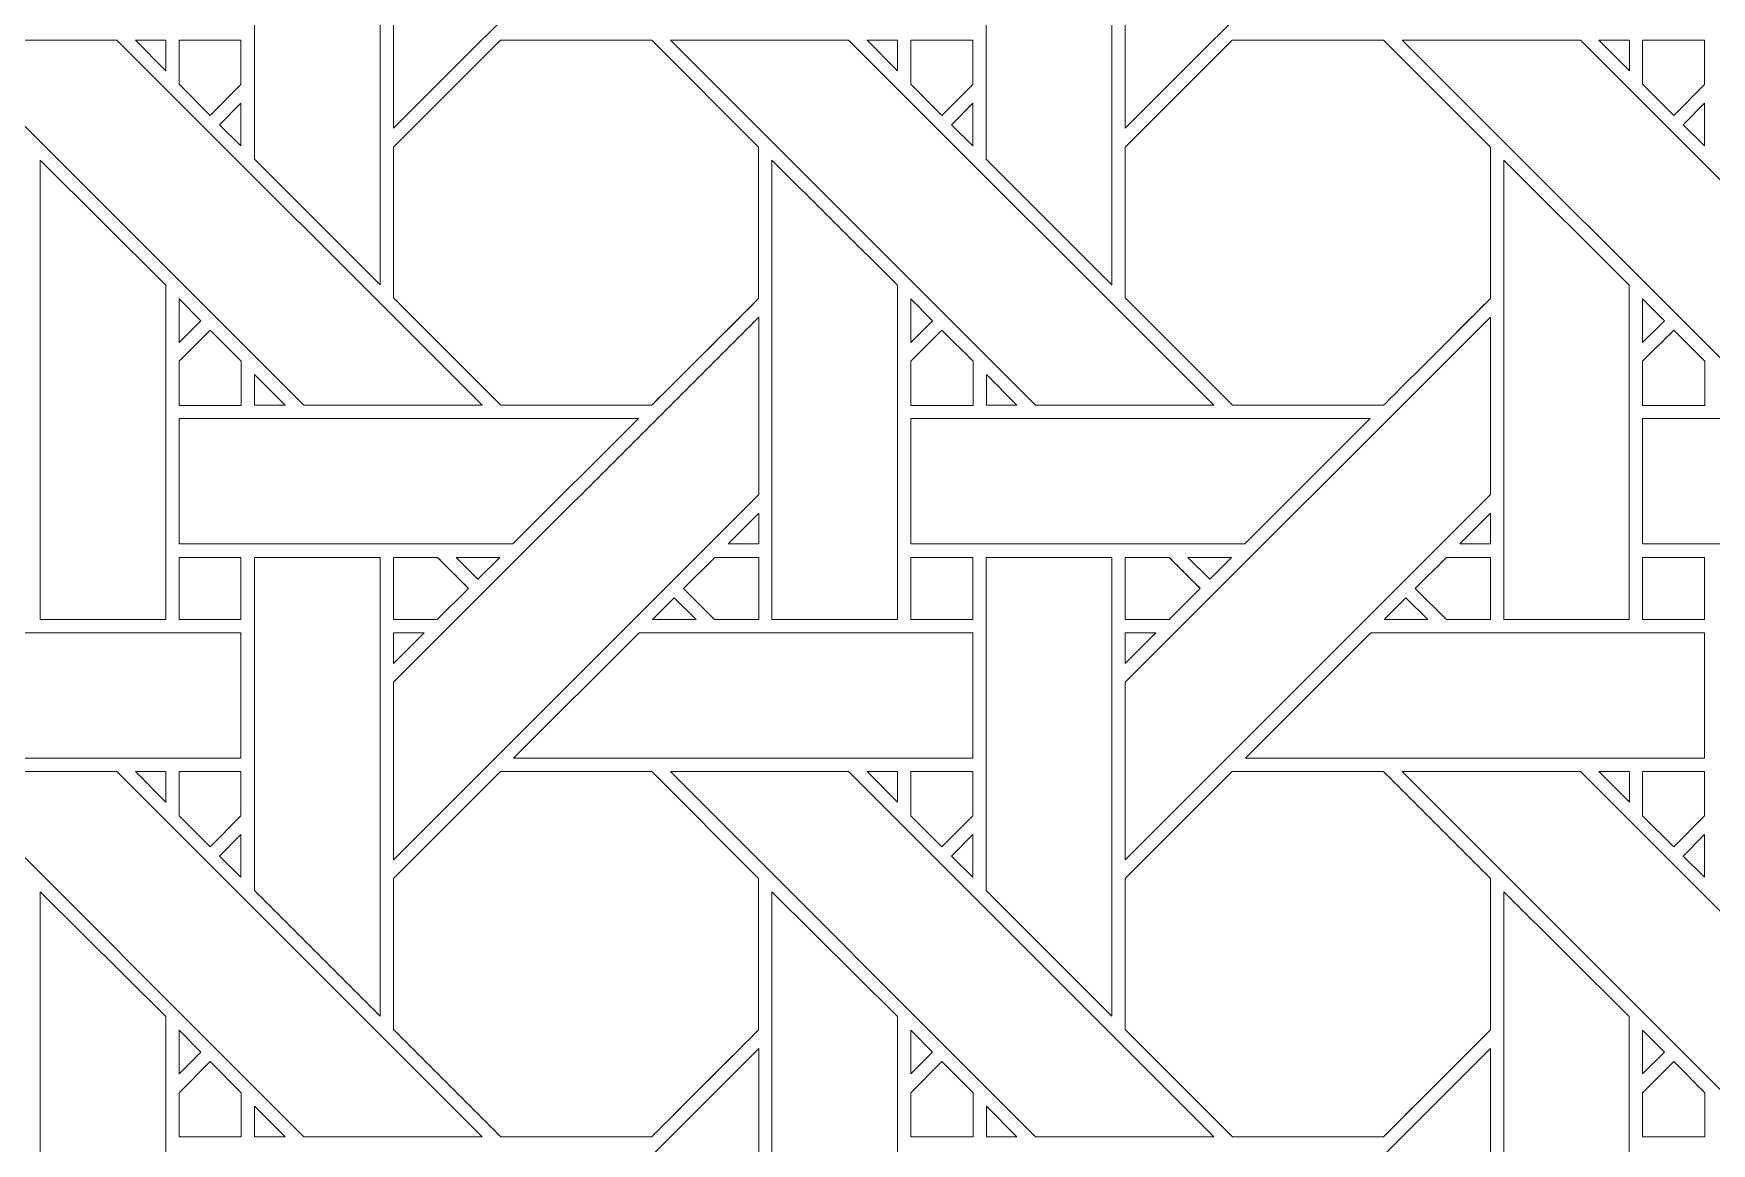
# Model space of a CAD drawing. Header units: inches. Extents: x 3.4 to 21.4, y 4.6 to 13.6.
# Drawn here: x 7.885 to 10.06, y 6.951 to 8.391 of the extents above; entities that cross this region are included whole.
import ezdxf

# ---------------------------------------------------------------- set-up
doc = ezdxf.new("R2010")
doc.units = ezdxf.units.IN
doc.header["$MEASUREMENT"] = 0
doc.layers.add('Design', color=7, linetype='Continuous', lineweight=0)

msp = doc.modelspace()

# ---------------------------------------------------------------- linework, layer by layer
at = {"layer": 'Design'}
for points, knots in [([(3.3829, 13.5948), (3.3829, 13.5948), (3.3829, 4.5948), (3.3829, 4.5948), (3.3829, 4.5948), (21.3829, 4.5948), (21.3829, 4.5948), (21.3829, 4.5948), (21.3829, 13.5948), (21.3829, 13.5948), (21.3829, 13.5948), (3.3829, 13.5948), (3.3829, 13.5948)], [0, 0, 0, 0, 1, 1, 1, 2, 2, 2, 3, 3, 3, 4, 4, 4, 4]), ([(3.8379, 13.1448), (3.8379, 13.1448), (3.8379, 5.0448), (3.8379, 5.0448), (3.8379, 5.0448), (20.9329, 5.0448), (20.9329, 5.0448), (20.9329, 5.0448), (20.9329, 13.1448), (20.9329, 13.1448), (20.9329, 13.1448), (3.8379, 13.1448), (3.8379, 13.1448)], [0, 0, 0, 0, 1, 1, 1, 2, 2, 2, 3, 3, 3, 4, 4, 4, 4]), ([(8.3511, 8.4981), (8.3511, 8.4981), (8.8248, 8.9717), (8.8248, 8.9717), (8.8248, 8.9717), (8.8248, 8.7417), (8.8248, 8.7417), (8.8248, 8.7417), (8.3511, 8.268), (8.3511, 8.268), (8.3511, 8.268), (8.3511, 8.4981), (8.3511, 8.4981)], [0, 0, 0, 0, 1, 1, 1, 2, 2, 2, 3, 3, 3, 4, 4, 4, 4]), ([(9.2999, 8.4981), (9.2999, 8.4981), (9.7735, 8.9717), (9.7735, 8.9717), (9.7735, 8.9717), (9.7735, 8.7417), (9.7735, 8.7417), (9.7735, 8.7417), (9.2999, 8.268), (9.2999, 8.268), (9.2999, 8.268), (9.2999, 8.4981), (9.2999, 8.4981)], [0, 0, 0, 0, 1, 1, 1, 2, 2, 2, 3, 3, 3, 4, 4, 4, 4]), ([(8.334, 8.6602), (8.334, 8.6602), (8.334, 8.0651), (8.334, 8.0651), (8.334, 8.0651), (8.1711, 8.228), (8.1711, 8.228), (8.1711, 8.228), (8.1711, 8.6602), (8.1711, 8.6602), (8.1711, 8.6602), (8.334, 8.6602), (8.334, 8.6602)], [0, 0, 0, 0, 1, 1, 1, 2, 2, 2, 3, 3, 3, 4, 4, 4, 4]), ([(9.2827, 8.6602), (9.2827, 8.6602), (9.2827, 8.0651), (9.2827, 8.0651), (9.2827, 8.0651), (9.1198, 8.228), (9.1198, 8.228), (9.1198, 8.228), (9.1198, 8.6602), (9.1198, 8.6602), (9.1198, 8.6602), (9.2827, 8.6602), (9.2827, 8.6602)], [0, 0, 0, 0, 1, 1, 1, 2, 2, 2, 3, 3, 3, 4, 4, 4, 4]), ([(7.7616, 8.3824), (7.7616, 8.3824), (7.9925, 8.3824), (7.9925, 8.3824), (7.9925, 8.3824), (8.4661, 7.9087), (8.4661, 7.9087), (8.4661, 7.9087), (8.2351, 7.9087), (8.2351, 7.9087), (8.2351, 7.9087), (7.7616, 8.3824), (7.7616, 8.3824)], [0, 0, 0, 0, 1, 1, 1, 2, 2, 2, 3, 3, 3, 4, 4, 4, 4]), ([(8.0561, 8.3824), (8.0561, 8.3824), (8.0561, 8.3425), (8.0561, 8.3425), (8.0561, 8.3425), (8.0166, 8.3824), (8.0166, 8.3824), (8.0166, 8.3824), (8.0561, 8.3824), (8.0561, 8.3824)], [0, 0, 0, 0, 1, 1, 1, 2, 2, 2, 3, 3, 3, 3]), ([(8.1535, 8.3824), (8.1535, 8.3824), (8.1535, 8.3248), (8.1535, 8.3248), (8.1535, 8.3248), (8.1135, 8.2848), (8.1135, 8.2848), (8.1135, 8.2848), (8.0732, 8.3252), (8.0732, 8.3252), (8.0732, 8.3252), (8.0732, 8.3824), (8.0732, 8.3824), (8.0732, 8.3824), (8.1535, 8.3824), (8.1535, 8.3824)], [0, 0, 0, 0, 1, 1, 1, 2, 2, 2, 3, 3, 3, 4, 4, 4, 5, 5, 5, 5]), ([(8.1135, 8.2848), (8.1135, 8.2848), (8.0732, 8.3252), (8.0732, 8.3252), (8.0732, 8.3252), (8.0732, 8.3824), (8.0732, 8.3824), (8.0732, 8.3824), (8.1535, 8.3824), (8.1535, 8.3824), (8.1535, 8.3824), (8.1535, 8.3248), (8.1535, 8.3248), (8.1535, 8.3248), (8.1135, 8.2848), (8.1135, 8.2848)], [0, 0, 0, 0, 1, 1, 1, 2, 2, 2, 3, 3, 3, 4, 4, 4, 5, 5, 5, 5]), ([(8.4898, 8.3823), (8.4898, 8.3823), (8.686, 8.3823), (8.686, 8.3823), (8.686, 8.3823), (8.8247, 8.2436), (8.8247, 8.2436), (8.8247, 8.2436), (8.8247, 8.0474), (8.8247, 8.0474), (8.8069, 8.0295), (8.695, 7.9177), (8.686, 7.9087), (8.686, 7.9087), (8.4903, 7.9087), (8.4903, 7.9087), (8.4903, 7.9087), (8.3511, 8.048), (8.3511, 8.048), (8.3511, 8.048), (8.3511, 8.2436), (8.3511, 8.2436), (8.3511, 8.2436), (8.4898, 8.3823), (8.4898, 8.3823)], [0, 0, 0, 0, 1, 1, 1, 2, 2, 2, 3, 3, 3, 4, 4, 4, 5, 5, 5, 6, 6, 6, 7, 7, 7, 8, 8, 8, 8]), ([(8.3511, 8.048), (8.3511, 8.048), (8.3511, 8.2436), (8.3511, 8.2436), (8.3511, 8.2436), (8.4898, 8.3823), (8.4898, 8.3823), (8.4898, 8.3823), (8.686, 8.3823), (8.686, 8.3823), (8.686, 8.3823), (8.8247, 8.2436), (8.8247, 8.2436), (8.8247, 8.2436), (8.8247, 8.0474), (8.8247, 8.0474), (8.8067, 8.0292), (8.6948, 7.9176), (8.686, 7.9087), (8.686, 7.9087), (8.4903, 7.9087), (8.4903, 7.9087), (8.4903, 7.9087), (8.3511, 8.048), (8.3511, 8.048)], [0, 0, 0, 0, 1, 1, 1, 2, 2, 2, 3, 3, 3, 4, 4, 4, 5, 5, 5, 6, 6, 6, 7, 7, 7, 8, 8, 8, 8]), ([(8.7103, 8.3824), (8.7103, 8.3824), (8.9412, 8.3824), (8.9412, 8.3824), (8.9412, 8.3824), (9.4149, 7.9087), (9.4149, 7.9087), (9.4149, 7.9087), (9.1838, 7.9087), (9.1838, 7.9087), (9.1838, 7.9087), (8.7103, 8.3824), (8.7103, 8.3824)], [0, 0, 0, 0, 1, 1, 1, 2, 2, 2, 3, 3, 3, 4, 4, 4, 4]), ([(9.0048, 8.3824), (9.0048, 8.3824), (9.0048, 8.3425), (9.0048, 8.3425), (9.0048, 8.3425), (8.9653, 8.3824), (8.9653, 8.3824), (8.9653, 8.3824), (9.0048, 8.3824), (9.0048, 8.3824)], [0, 0, 0, 0, 1, 1, 1, 2, 2, 2, 3, 3, 3, 3]), ([(9.1022, 8.3824), (9.1022, 8.3824), (9.1022, 8.3248), (9.1022, 8.3248), (9.1022, 8.3248), (9.0623, 8.2848), (9.0623, 8.2848), (9.0623, 8.2848), (9.0219, 8.3252), (9.0219, 8.3252), (9.0219, 8.3252), (9.0219, 8.3824), (9.0219, 8.3824), (9.0219, 8.3824), (9.1022, 8.3824), (9.1022, 8.3824)], [0, 0, 0, 0, 1, 1, 1, 2, 2, 2, 3, 3, 3, 4, 4, 4, 5, 5, 5, 5]), ([(9.0623, 8.2848), (9.0623, 8.2848), (9.0219, 8.3252), (9.0219, 8.3252), (9.0219, 8.3252), (9.0219, 8.3824), (9.0219, 8.3824), (9.0219, 8.3824), (9.1022, 8.3824), (9.1022, 8.3824), (9.1022, 8.3824), (9.1022, 8.3248), (9.1022, 8.3248), (9.1022, 8.3248), (9.0623, 8.2848), (9.0623, 8.2848)], [0, 0, 0, 0, 1, 1, 1, 2, 2, 2, 3, 3, 3, 4, 4, 4, 5, 5, 5, 5]), ([(9.4385, 8.3823), (9.4385, 8.3823), (9.6347, 8.3823), (9.6347, 8.3823), (9.6347, 8.3823), (9.7735, 8.2436), (9.7735, 8.2436), (9.7735, 8.2436), (9.7735, 8.0474), (9.7735, 8.0474), (9.7557, 8.0295), (9.6438, 7.9177), (9.6348, 7.9087), (9.6348, 7.9087), (9.4391, 7.9087), (9.4391, 7.9087), (9.4391, 7.9087), (9.2998, 8.048), (9.2998, 8.048), (9.2998, 8.048), (9.2998, 8.2436), (9.2998, 8.2436), (9.2998, 8.2436), (9.4385, 8.3823), (9.4385, 8.3823)], [0, 0, 0, 0, 1, 1, 1, 2, 2, 2, 3, 3, 3, 4, 4, 4, 5, 5, 5, 6, 6, 6, 7, 7, 7, 8, 8, 8, 8]), ([(9.2998, 8.048), (9.2998, 8.048), (9.2998, 8.2436), (9.2998, 8.2436), (9.2998, 8.2436), (9.4385, 8.3823), (9.4385, 8.3823), (9.4385, 8.3823), (9.6347, 8.3823), (9.6347, 8.3823), (9.6347, 8.3823), (9.7735, 8.2436), (9.7735, 8.2436), (9.7735, 8.2436), (9.7735, 8.0474), (9.7735, 8.0474), (9.7555, 8.0293), (9.6436, 7.9176), (9.6348, 7.9087), (9.6348, 7.9087), (9.4391, 7.9087), (9.4391, 7.9087), (9.4391, 7.9087), (9.2998, 8.048), (9.2998, 8.048)], [0, 0, 0, 0, 1, 1, 1, 2, 2, 2, 3, 3, 3, 4, 4, 4, 5, 5, 5, 6, 6, 6, 7, 7, 7, 8, 8, 8, 8]), ([(9.659, 8.3824), (9.659, 8.3824), (9.89, 8.3824), (9.89, 8.3824), (9.89, 8.3824), (10.3636, 7.9087), (10.3636, 7.9087), (10.3636, 7.9087), (10.1325, 7.9087), (10.1325, 7.9087), (10.1325, 7.9087), (9.659, 8.3824), (9.659, 8.3824)], [0, 0, 0, 0, 1, 1, 1, 2, 2, 2, 3, 3, 3, 4, 4, 4, 4]), ([(9.9535, 8.3824), (9.9535, 8.3824), (9.9535, 8.3425), (9.9535, 8.3425), (9.9535, 8.3425), (9.9141, 8.3824), (9.9141, 8.3824), (9.9141, 8.3824), (9.9535, 8.3824), (9.9535, 8.3824)], [0, 0, 0, 0, 1, 1, 1, 2, 2, 2, 3, 3, 3, 3]), ([(10.0509, 8.3824), (10.0509, 8.3824), (10.0509, 8.3248), (10.0509, 8.3248), (10.0509, 8.3248), (10.011, 8.2848), (10.011, 8.2848), (10.011, 8.2848), (9.9707, 8.3252), (9.9707, 8.3252), (9.9707, 8.3252), (9.9707, 8.3824), (9.9707, 8.3824), (9.9707, 8.3824), (10.0509, 8.3824), (10.0509, 8.3824)], [0, 0, 0, 0, 1, 1, 1, 2, 2, 2, 3, 3, 3, 4, 4, 4, 5, 5, 5, 5]), ([(10.011, 8.2848), (10.011, 8.2848), (9.9707, 8.3252), (9.9707, 8.3252), (9.9707, 8.3252), (9.9707, 8.3824), (9.9707, 8.3824), (9.9707, 8.3824), (10.0509, 8.3824), (10.0509, 8.3824), (10.0509, 8.3824), (10.0509, 8.3248), (10.0509, 8.3248), (10.0509, 8.3248), (10.011, 8.2848), (10.011, 8.2848)], [0, 0, 0, 0, 1, 1, 1, 2, 2, 2, 3, 3, 3, 4, 4, 4, 5, 5, 5, 5]), ([(8.1535, 8.3005), (8.1535, 8.3005), (8.1535, 8.2454), (8.1535, 8.2454), (8.1535, 8.2454), (8.1258, 8.2727), (8.1258, 8.2727), (8.1258, 8.2727), (8.1535, 8.3005), (8.1535, 8.3005)], [0, 0, 0, 0, 1, 1, 1, 2, 2, 2, 3, 3, 3, 3]), ([(9.1022, 8.3005), (9.1022, 8.3005), (9.1022, 8.2454), (9.1022, 8.2454), (9.1022, 8.2454), (9.0745, 8.2727), (9.0745, 8.2727), (9.0745, 8.2727), (9.1022, 8.3005), (9.1022, 8.3005)], [0, 0, 0, 0, 1, 1, 1, 2, 2, 2, 3, 3, 3, 3]), ([(10.051, 8.3005), (10.051, 8.3005), (10.051, 8.2454), (10.051, 8.2454), (10.051, 8.2454), (10.0232, 8.2727), (10.0232, 8.2727), (10.0232, 8.2727), (10.051, 8.3005), (10.051, 8.3005)], [0, 0, 0, 0, 1, 1, 1, 2, 2, 2, 3, 3, 3, 3]), ([(8.056, 8.0644), (8.056, 8.0644), (8.056, 7.6307), (8.056, 7.6307), (8.056, 7.6307), (7.8932, 7.6307), (7.8932, 7.6307), (7.8932, 7.6307), (7.8932, 8.2265), (7.8932, 8.2265), (7.8932, 8.2265), (8.056, 8.0644), (8.056, 8.0644)], [0, 0, 0, 0, 1, 1, 1, 2, 2, 2, 3, 3, 3, 4, 4, 4, 4]), ([(9.0047, 8.0644), (9.0047, 8.0644), (9.0047, 7.6307), (9.0047, 7.6307), (9.0047, 7.6307), (8.8419, 7.6307), (8.8419, 7.6307), (8.8419, 7.6307), (8.8419, 8.2265), (8.8419, 8.2265), (8.8419, 8.2265), (9.0047, 8.0644), (9.0047, 8.0644)], [0, 0, 0, 0, 1, 1, 1, 2, 2, 2, 3, 3, 3, 4, 4, 4, 4]), ([(9.9534, 8.0644), (9.9534, 8.0644), (9.9534, 7.6307), (9.9534, 7.6307), (9.9534, 7.6307), (9.7907, 7.6307), (9.7907, 7.6307), (9.7907, 7.6307), (9.7907, 8.2265), (9.7907, 8.2265), (9.7907, 8.2265), (9.9534, 8.0644), (9.9534, 8.0644)], [0, 0, 0, 0, 1, 1, 1, 2, 2, 2, 3, 3, 3, 4, 4, 4, 4]), ([(8.0733, 7.9901), (8.0733, 7.9901), (8.0733, 8.0469), (8.0733, 8.0469), (8.0733, 8.0469), (8.1015, 8.0183), (8.1015, 8.0183), (8.1015, 8.0183), (8.0733, 7.9901), (8.0733, 7.9901)], [0, 0, 0, 0, 1, 1, 1, 2, 2, 2, 3, 3, 3, 3]), ([(9.022, 7.9901), (9.022, 7.9901), (9.022, 8.0469), (9.022, 8.0469), (9.022, 8.0469), (9.0502, 8.0183), (9.0502, 8.0183), (9.0502, 8.0183), (9.022, 7.9901), (9.022, 7.9901)], [0, 0, 0, 0, 1, 1, 1, 2, 2, 2, 3, 3, 3, 3]), ([(9.9707, 7.9901), (9.9707, 7.9901), (9.9707, 8.0469), (9.9707, 8.0469), (9.9707, 8.0469), (9.9989, 8.0183), (9.9989, 8.0183), (9.9989, 8.0183), (9.9707, 7.9901), (9.9707, 7.9901)], [0, 0, 0, 0, 1, 1, 1, 2, 2, 2, 3, 3, 3, 3]), ([(8.0732, 7.9085), (8.0732, 7.9085), (8.0732, 7.9658), (8.0732, 7.9658), (8.0732, 7.9658), (8.1136, 8.0061), (8.1136, 8.0061), (8.1136, 8.0061), (8.1539, 7.9658), (8.1539, 7.9658), (8.1539, 7.9658), (8.1539, 7.9085), (8.1539, 7.9085), (8.1539, 7.9085), (8.0732, 7.9085), (8.0732, 7.9085)], [0, 0, 0, 0, 1, 1, 1, 2, 2, 2, 3, 3, 3, 4, 4, 4, 5, 5, 5, 5]), ([(8.0732, 7.9085), (8.0732, 7.9085), (8.0732, 7.9658), (8.0732, 7.9658), (8.0732, 7.9658), (8.1136, 8.0061), (8.1136, 8.0061), (8.1136, 8.0061), (8.1539, 7.9658), (8.1539, 7.9658), (8.1539, 7.9658), (8.1539, 7.9085), (8.1539, 7.9085), (8.1539, 7.9085), (8.0732, 7.9085), (8.0732, 7.9085)], [0, 0, 0, 0, 1, 1, 1, 2, 2, 2, 3, 3, 3, 4, 4, 4, 5, 5, 5, 5]), ([(8.3511, 7.5494), (8.3511, 7.5494), (8.8248, 8.023), (8.8248, 8.023), (8.8248, 8.023), (8.8248, 7.7929), (8.8248, 7.7929), (8.8248, 7.7929), (8.3511, 7.3193), (8.3511, 7.3193), (8.3511, 7.3193), (8.3511, 7.5494), (8.3511, 7.5494)], [0, 0, 0, 0, 1, 1, 1, 2, 2, 2, 3, 3, 3, 4, 4, 4, 4]), ([(9.022, 7.9085), (9.022, 7.9085), (9.022, 7.9658), (9.022, 7.9658), (9.022, 7.9658), (9.0623, 8.0061), (9.0623, 8.0061), (9.0623, 8.0061), (9.1026, 7.9658), (9.1026, 7.9658), (9.1026, 7.9658), (9.1026, 7.9085), (9.1026, 7.9085), (9.1026, 7.9085), (9.022, 7.9085), (9.022, 7.9085)], [0, 0, 0, 0, 1, 1, 1, 2, 2, 2, 3, 3, 3, 4, 4, 4, 5, 5, 5, 5]), ([(9.022, 7.9085), (9.022, 7.9085), (9.022, 7.9658), (9.022, 7.9658), (9.022, 7.9658), (9.0623, 8.0061), (9.0623, 8.0061), (9.0623, 8.0061), (9.1026, 7.9658), (9.1026, 7.9658), (9.1026, 7.9658), (9.1026, 7.9085), (9.1026, 7.9085), (9.1026, 7.9085), (9.022, 7.9085), (9.022, 7.9085)], [0, 0, 0, 0, 1, 1, 1, 2, 2, 2, 3, 3, 3, 4, 4, 4, 5, 5, 5, 5]), ([(9.2999, 7.5494), (9.2999, 7.5494), (9.7735, 8.023), (9.7735, 8.023), (9.7735, 8.023), (9.7735, 7.7929), (9.7735, 7.7929), (9.7735, 7.7929), (9.2999, 7.3193), (9.2999, 7.3193), (9.2999, 7.3193), (9.2999, 7.5494), (9.2999, 7.5494)], [0, 0, 0, 0, 1, 1, 1, 2, 2, 2, 3, 3, 3, 4, 4, 4, 4]), ([(9.9707, 7.9085), (9.9707, 7.9085), (9.9707, 7.9658), (9.9707, 7.9658), (9.9707, 7.9658), (10.011, 8.0061), (10.011, 8.0061), (10.011, 8.0061), (10.0514, 7.9658), (10.0514, 7.9658), (10.0514, 7.9658), (10.0514, 7.9085), (10.0514, 7.9085), (10.0514, 7.9085), (9.9707, 7.9085), (9.9707, 7.9085)], [0, 0, 0, 0, 1, 1, 1, 2, 2, 2, 3, 3, 3, 4, 4, 4, 5, 5, 5, 5]), ([(10.011, 8.0061), (10.011, 8.0061), (10.0514, 7.9658), (10.0514, 7.9658), (10.0514, 7.9658), (10.0514, 7.9085), (10.0514, 7.9085), (10.0514, 7.9085), (9.9707, 7.9085), (9.9707, 7.9085), (9.9707, 7.9085), (9.9707, 7.9658), (9.9707, 7.9658), (9.9707, 7.9658), (10.011, 8.0061), (10.011, 8.0061)], [0, 0, 0, 0, 1, 1, 1, 2, 2, 2, 3, 3, 3, 4, 4, 4, 5, 5, 5, 5]), ([(8.2109, 7.9087), (8.2109, 7.9087), (8.1712, 7.9087), (8.1712, 7.9087), (8.1712, 7.9087), (8.1712, 7.9485), (8.1712, 7.9485), (8.1712, 7.9485), (8.2109, 7.9087), (8.2109, 7.9087)], [0, 0, 0, 0, 1, 1, 1, 2, 2, 2, 3, 3, 3, 3]), ([(9.1596, 7.9087), (9.1596, 7.9087), (9.1199, 7.9087), (9.1199, 7.9087), (9.1199, 7.9087), (9.1199, 7.9485), (9.1199, 7.9485), (9.1199, 7.9485), (9.1596, 7.9087), (9.1596, 7.9087)], [0, 0, 0, 0, 1, 1, 1, 2, 2, 2, 3, 3, 3, 3]), ([(8.0733, 7.7288), (8.0733, 7.7288), (8.0733, 7.8915), (8.0733, 7.8915), (8.0733, 7.8915), (8.669, 7.8915), (8.669, 7.8915), (8.669, 7.8915), (8.5062, 7.7288), (8.5062, 7.7288), (8.5062, 7.7288), (8.0733, 7.7288), (8.0733, 7.7288)], [0, 0, 0, 0, 1, 1, 1, 2, 2, 2, 3, 3, 3, 4, 4, 4, 4]), ([(9.022, 7.7288), (9.022, 7.7288), (9.022, 7.8915), (9.022, 7.8915), (9.022, 7.8915), (9.6177, 7.8915), (9.6177, 7.8915), (9.6177, 7.8915), (9.455, 7.7288), (9.455, 7.7288), (9.455, 7.7288), (9.022, 7.7288), (9.022, 7.7288)], [0, 0, 0, 0, 1, 1, 1, 2, 2, 2, 3, 3, 3, 4, 4, 4, 4]), ([(9.9707, 7.7288), (9.9707, 7.7288), (9.9707, 7.8915), (9.9707, 7.8915), (9.9707, 7.8915), (10.5664, 7.8915), (10.5664, 7.8915), (10.5664, 7.8915), (10.4037, 7.7288), (10.4037, 7.7288), (10.4037, 7.7288), (9.9707, 7.7288), (9.9707, 7.7288)], [0, 0, 0, 0, 1, 1, 1, 2, 2, 2, 3, 3, 3, 4, 4, 4, 4]), ([(8.785, 7.7288), (8.785, 7.7288), (8.8248, 7.7686), (8.8248, 7.7686), (8.8248, 7.7686), (8.8248, 7.7288), (8.8248, 7.7288), (8.8248, 7.7288), (8.785, 7.7288), (8.785, 7.7288)], [0, 0, 0, 0, 1, 1, 1, 2, 2, 2, 3, 3, 3, 3]), ([(9.7338, 7.7288), (9.7338, 7.7288), (9.7735, 7.7686), (9.7735, 7.7686), (9.7735, 7.7686), (9.7735, 7.7288), (9.7735, 7.7288), (9.7735, 7.7288), (9.7338, 7.7288), (9.7338, 7.7288)], [0, 0, 0, 0, 1, 1, 1, 2, 2, 2, 3, 3, 3, 3]), ([(8.1535, 7.6307), (8.1535, 7.6307), (8.0732, 7.6307), (8.0732, 7.6307), (8.0732, 7.6307), (8.0732, 7.7115), (8.0732, 7.7115), (8.0732, 7.7115), (8.1535, 7.7115), (8.1535, 7.7115), (8.1535, 7.7115), (8.1535, 7.6307), (8.1535, 7.6307)], [0, 0, 0, 0, 1, 1, 1, 2, 2, 2, 3, 3, 3, 4, 4, 4, 4]), ([(8.0732, 7.7115), (8.0732, 7.7115), (8.1535, 7.7115), (8.1535, 7.7115), (8.1535, 7.7115), (8.1535, 7.6307), (8.1535, 7.6307), (8.1535, 7.6307), (8.0732, 7.6307), (8.0732, 7.6307), (8.0732, 7.6307), (8.0732, 7.7115), (8.0732, 7.7115)], [0, 0, 0, 0, 1, 1, 1, 2, 2, 2, 3, 3, 3, 4, 4, 4, 4]), ([(8.334, 7.7115), (8.334, 7.7115), (8.334, 7.1164), (8.334, 7.1164), (8.334, 7.1164), (8.1711, 7.2793), (8.1711, 7.2793), (8.1711, 7.2793), (8.1711, 7.7115), (8.1711, 7.7115), (8.1711, 7.7115), (8.334, 7.7115), (8.334, 7.7115)], [0, 0, 0, 0, 1, 1, 1, 2, 2, 2, 3, 3, 3, 4, 4, 4, 4]), ([(8.4081, 7.7115), (8.4133, 7.7064), (8.4441, 7.6756), (8.4485, 7.6711), (8.4485, 7.6711), (8.4081, 7.6307), (8.4081, 7.6307), (8.4081, 7.6307), (8.3511, 7.6307), (8.3511, 7.6307), (8.3511, 7.6307), (8.3511, 7.7115), (8.3511, 7.7115), (8.3511, 7.7115), (8.4081, 7.7115), (8.4081, 7.7115)], [0, 0, 0, 0, 1, 1, 1, 2, 2, 2, 3, 3, 3, 4, 4, 4, 5, 5, 5, 5]), ([(8.3511, 7.7115), (8.3511, 7.7115), (8.4081, 7.7115), (8.4081, 7.7115), (8.4136, 7.706), (8.4485, 7.6711), (8.4485, 7.6711), (8.4485, 7.6711), (8.4081, 7.6307), (8.4081, 7.6307), (8.4081, 7.6307), (8.3511, 7.6307), (8.3511, 7.6307), (8.3511, 7.6307), (8.3511, 7.7115), (8.3511, 7.7115)], [0, 0, 0, 0, 1, 1, 1, 2, 2, 2, 3, 3, 3, 4, 4, 4, 5, 5, 5, 5]), ([(8.489, 7.7115), (8.489, 7.7115), (8.4607, 7.6833), (8.4607, 7.6833), (8.4607, 7.6833), (8.4326, 7.7115), (8.4326, 7.7115), (8.4326, 7.7115), (8.489, 7.7115), (8.489, 7.7115)], [0, 0, 0, 0, 1, 1, 1, 2, 2, 2, 3, 3, 3, 3]), ([(8.8248, 7.7115), (8.8248, 7.7115), (8.8248, 7.6307), (8.8248, 7.6307), (8.8248, 7.6307), (8.7676, 7.6307), (8.7676, 7.6307), (8.7676, 7.6307), (8.7273, 7.6711), (8.7273, 7.6711), (8.7273, 7.6711), (8.7677, 7.7115), (8.7677, 7.7115), (8.7677, 7.7115), (8.8248, 7.7115), (8.8248, 7.7115)], [0, 0, 0, 0, 1, 1, 1, 2, 2, 2, 3, 3, 3, 4, 4, 4, 5, 5, 5, 5]), ([(8.7273, 7.6711), (8.7273, 7.6711), (8.7677, 7.7115), (8.7677, 7.7115), (8.7677, 7.7115), (8.8248, 7.7115), (8.8248, 7.7115), (8.8248, 7.7115), (8.8248, 7.6307), (8.8248, 7.6307), (8.8248, 7.6307), (8.7676, 7.6307), (8.7676, 7.6307), (8.7676, 7.6307), (8.7273, 7.6711), (8.7273, 7.6711)], [0, 0, 0, 0, 1, 1, 1, 2, 2, 2, 3, 3, 3, 4, 4, 4, 5, 5, 5, 5]), ([(9.1022, 7.6307), (9.1022, 7.6307), (9.022, 7.6307), (9.022, 7.6307), (9.022, 7.6307), (9.022, 7.7115), (9.022, 7.7115), (9.022, 7.7115), (9.1022, 7.7115), (9.1022, 7.7115), (9.1022, 7.7115), (9.1022, 7.6307), (9.1022, 7.6307)], [0, 0, 0, 0, 1, 1, 1, 2, 2, 2, 3, 3, 3, 4, 4, 4, 4]), ([(9.022, 7.7115), (9.022, 7.7115), (9.1022, 7.7115), (9.1022, 7.7115), (9.1022, 7.7115), (9.1022, 7.6307), (9.1022, 7.6307), (9.1022, 7.6307), (9.022, 7.6307), (9.022, 7.6307), (9.022, 7.6307), (9.022, 7.7115), (9.022, 7.7115)], [0, 0, 0, 0, 1, 1, 1, 2, 2, 2, 3, 3, 3, 4, 4, 4, 4]), ([(9.2827, 7.7115), (9.2827, 7.7115), (9.2827, 7.1164), (9.2827, 7.1164), (9.2827, 7.1164), (9.1198, 7.2793), (9.1198, 7.2793), (9.1198, 7.2793), (9.1198, 7.7115), (9.1198, 7.7115), (9.1198, 7.7115), (9.2827, 7.7115), (9.2827, 7.7115)], [0, 0, 0, 0, 1, 1, 1, 2, 2, 2, 3, 3, 3, 4, 4, 4, 4]), ([(9.3569, 7.7115), (9.362, 7.7064), (9.3928, 7.6756), (9.3972, 7.6711), (9.3972, 7.6711), (9.3568, 7.6307), (9.3568, 7.6307), (9.3568, 7.6307), (9.2998, 7.6307), (9.2998, 7.6307), (9.2998, 7.6307), (9.2998, 7.7115), (9.2998, 7.7115), (9.2998, 7.7115), (9.3569, 7.7115), (9.3569, 7.7115)], [0, 0, 0, 0, 1, 1, 1, 2, 2, 2, 3, 3, 3, 4, 4, 4, 5, 5, 5, 5]), ([(9.2998, 7.7115), (9.2998, 7.7115), (9.3569, 7.7115), (9.3569, 7.7115), (9.3569, 7.7115), (9.3972, 7.6711), (9.3972, 7.6711), (9.3972, 7.6711), (9.3568, 7.6307), (9.3568, 7.6307), (9.3568, 7.6307), (9.2998, 7.6307), (9.2998, 7.6307), (9.2998, 7.6307), (9.2998, 7.7115), (9.2998, 7.7115)], [0, 0, 0, 0, 1, 1, 1, 2, 2, 2, 3, 3, 3, 4, 4, 4, 5, 5, 5, 5]), ([(9.4377, 7.7115), (9.4377, 7.7115), (9.4095, 7.6833), (9.4095, 7.6833), (9.4095, 7.6833), (9.3813, 7.7115), (9.3813, 7.7115), (9.3813, 7.7115), (9.4377, 7.7115), (9.4377, 7.7115)], [0, 0, 0, 0, 1, 1, 1, 2, 2, 2, 3, 3, 3, 3]), ([(9.7735, 7.7115), (9.7735, 7.7115), (9.7735, 7.6307), (9.7735, 7.6307), (9.7735, 7.6307), (9.7164, 7.6307), (9.7164, 7.6307), (9.7164, 7.6307), (9.676, 7.6711), (9.676, 7.6711), (9.676, 7.6711), (9.7165, 7.7115), (9.7165, 7.7115), (9.7165, 7.7115), (9.7735, 7.7115), (9.7735, 7.7115)], [0, 0, 0, 0, 1, 1, 1, 2, 2, 2, 3, 3, 3, 4, 4, 4, 5, 5, 5, 5]), ([(9.676, 7.6711), (9.676, 7.6711), (9.7165, 7.7115), (9.7165, 7.7115), (9.7165, 7.7115), (9.7735, 7.7115), (9.7735, 7.7115), (9.7735, 7.7115), (9.7735, 7.6307), (9.7735, 7.6307), (9.7735, 7.6307), (9.7164, 7.6307), (9.7164, 7.6307), (9.7164, 7.6307), (9.676, 7.6711), (9.676, 7.6711)], [0, 0, 0, 0, 1, 1, 1, 2, 2, 2, 3, 3, 3, 4, 4, 4, 5, 5, 5, 5]), ([(10.0509, 7.6307), (10.0509, 7.6307), (9.9707, 7.6307), (9.9707, 7.6307), (9.9707, 7.6307), (9.9707, 7.7115), (9.9707, 7.7115), (9.9707, 7.7115), (10.0509, 7.7115), (10.0509, 7.7115), (10.0509, 7.7115), (10.0509, 7.6307), (10.0509, 7.6307)], [0, 0, 0, 0, 1, 1, 1, 2, 2, 2, 3, 3, 3, 4, 4, 4, 4]), ([(10.0509, 7.7115), (10.0509, 7.7115), (10.0509, 7.6307), (10.0509, 7.6307), (10.0509, 7.6307), (9.9707, 7.6307), (9.9707, 7.6307), (9.9707, 7.6307), (9.9707, 7.7115), (9.9707, 7.7115), (9.9707, 7.7115), (10.0509, 7.7115), (10.0509, 7.7115)], [0, 0, 0, 0, 1, 1, 1, 2, 2, 2, 3, 3, 3, 4, 4, 4, 4]), ([(8.7435, 7.6307), (8.7435, 7.6307), (8.687, 7.6307), (8.687, 7.6307), (8.687, 7.6307), (8.7152, 7.659), (8.7152, 7.659), (8.7152, 7.659), (8.7435, 7.6307), (8.7435, 7.6307)], [0, 0, 0, 0, 1, 1, 1, 2, 2, 2, 3, 3, 3, 3]), ([(9.6922, 7.6307), (9.6922, 7.6307), (9.6357, 7.6307), (9.6357, 7.6307), (9.6357, 7.6307), (9.6639, 7.659), (9.6639, 7.659), (9.6639, 7.659), (9.6922, 7.6307), (9.6922, 7.6307)], [0, 0, 0, 0, 1, 1, 1, 2, 2, 2, 3, 3, 3, 3]), ([(7.5582, 7.4508), (7.5582, 7.4508), (7.7211, 7.6136), (7.7211, 7.6136), (7.7211, 7.6136), (8.1535, 7.6136), (8.1535, 7.6136), (8.1535, 7.6136), (8.1535, 7.4508), (8.1535, 7.4508), (8.1535, 7.4508), (7.5582, 7.4508), (7.5582, 7.4508)], [0, 0, 0, 0, 1, 1, 1, 2, 2, 2, 3, 3, 3, 4, 4, 4, 4]), ([(8.391, 7.6136), (8.391, 7.6136), (8.3511, 7.5738), (8.3511, 7.5738), (8.3511, 7.5738), (8.3511, 7.6136), (8.3511, 7.6136), (8.3511, 7.6136), (8.391, 7.6136), (8.391, 7.6136)], [0, 0, 0, 0, 1, 1, 1, 2, 2, 2, 3, 3, 3, 3]), ([(8.507, 7.4508), (8.507, 7.4508), (8.6698, 7.6136), (8.6698, 7.6136), (8.6698, 7.6136), (9.1022, 7.6136), (9.1022, 7.6136), (9.1022, 7.6136), (9.1022, 7.4508), (9.1022, 7.4508), (9.1022, 7.4508), (8.507, 7.4508), (8.507, 7.4508)], [0, 0, 0, 0, 1, 1, 1, 2, 2, 2, 3, 3, 3, 4, 4, 4, 4]), ([(9.3397, 7.6136), (9.3397, 7.6136), (9.2999, 7.5738), (9.2999, 7.5738), (9.2999, 7.5738), (9.2999, 7.6136), (9.2999, 7.6136), (9.2999, 7.6136), (9.3397, 7.6136), (9.3397, 7.6136)], [0, 0, 0, 0, 1, 1, 1, 2, 2, 2, 3, 3, 3, 3]), ([(9.4557, 7.4508), (9.4557, 7.4508), (9.6185, 7.6136), (9.6185, 7.6136), (9.6185, 7.6136), (10.051, 7.6136), (10.051, 7.6136), (10.051, 7.6136), (10.051, 7.4508), (10.051, 7.4508), (10.051, 7.4508), (9.4557, 7.4508), (9.4557, 7.4508)], [0, 0, 0, 0, 1, 1, 1, 2, 2, 2, 3, 3, 3, 4, 4, 4, 4]), ([(7.7616, 7.4336), (7.7616, 7.4336), (7.9925, 7.4336), (7.9925, 7.4336), (7.9925, 7.4336), (8.4661, 6.96), (8.4661, 6.96), (8.4661, 6.96), (8.2351, 6.96), (8.2351, 6.96), (8.2351, 6.96), (7.7616, 7.4336), (7.7616, 7.4336)], [0, 0, 0, 0, 1, 1, 1, 2, 2, 2, 3, 3, 3, 4, 4, 4, 4]), ([(8.0561, 7.4336), (8.0561, 7.4336), (8.0561, 7.3938), (8.0561, 7.3938), (8.0561, 7.3938), (8.0166, 7.4336), (8.0166, 7.4336), (8.0166, 7.4336), (8.0561, 7.4336), (8.0561, 7.4336)], [0, 0, 0, 0, 1, 1, 1, 2, 2, 2, 3, 3, 3, 3]), ([(8.1535, 7.4336), (8.1535, 7.4336), (8.1535, 7.376), (8.1535, 7.376), (8.1535, 7.376), (8.1135, 7.3361), (8.1135, 7.3361), (8.1135, 7.3361), (8.0732, 7.3764), (8.0732, 7.3764), (8.0732, 7.3764), (8.0732, 7.4336), (8.0732, 7.4336), (8.0732, 7.4336), (8.1535, 7.4336), (8.1535, 7.4336)], [0, 0, 0, 0, 1, 1, 1, 2, 2, 2, 3, 3, 3, 4, 4, 4, 5, 5, 5, 5]), ([(8.1135, 7.3361), (8.1135, 7.3361), (8.0732, 7.3764), (8.0732, 7.3764), (8.0732, 7.3764), (8.0732, 7.4336), (8.0732, 7.4336), (8.0732, 7.4336), (8.1535, 7.4336), (8.1535, 7.4336), (8.1535, 7.4336), (8.1535, 7.376), (8.1535, 7.376), (8.1535, 7.376), (8.1135, 7.3361), (8.1135, 7.3361)], [0, 0, 0, 0, 1, 1, 1, 2, 2, 2, 3, 3, 3, 4, 4, 4, 5, 5, 5, 5]), ([(8.4898, 7.4336), (8.4898, 7.4336), (8.686, 7.4336), (8.686, 7.4336), (8.686, 7.4336), (8.8247, 7.2949), (8.8247, 7.2949), (8.8247, 7.2949), (8.8247, 7.0987), (8.8247, 7.0987), (8.8069, 7.0807), (8.695, 6.969), (8.686, 6.96), (8.686, 6.96), (8.4903, 6.96), (8.4903, 6.96), (8.4903, 6.96), (8.3511, 7.0992), (8.3511, 7.0992), (8.3511, 7.0992), (8.3511, 7.2949), (8.3511, 7.2949), (8.3511, 7.2949), (8.4898, 7.4336), (8.4898, 7.4336)], [0, 0, 0, 0, 1, 1, 1, 2, 2, 2, 3, 3, 3, 4, 4, 4, 5, 5, 5, 6, 6, 6, 7, 7, 7, 8, 8, 8, 8]), ([(8.3511, 7.0992), (8.3511, 7.0992), (8.3511, 7.2949), (8.3511, 7.2949), (8.3511, 7.2949), (8.4898, 7.4336), (8.4898, 7.4336), (8.4898, 7.4336), (8.686, 7.4336), (8.686, 7.4336), (8.686, 7.4336), (8.8247, 7.2949), (8.8247, 7.2949), (8.8247, 7.2949), (8.8247, 7.0987), (8.8247, 7.0987), (8.8068, 7.0806), (8.6949, 6.9689), (8.686, 6.96), (8.686, 6.96), (8.4903, 6.96), (8.4903, 6.96), (8.4903, 6.96), (8.3511, 7.0992), (8.3511, 7.0992)], [0, 0, 0, 0, 1, 1, 1, 2, 2, 2, 3, 3, 3, 4, 4, 4, 5, 5, 5, 6, 6, 6, 7, 7, 7, 8, 8, 8, 8]), ([(8.7103, 7.4336), (8.7103, 7.4336), (8.9412, 7.4336), (8.9412, 7.4336), (8.9412, 7.4336), (9.4149, 6.96), (9.4149, 6.96), (9.4149, 6.96), (9.1838, 6.96), (9.1838, 6.96), (9.1838, 6.96), (8.7103, 7.4336), (8.7103, 7.4336)], [0, 0, 0, 0, 1, 1, 1, 2, 2, 2, 3, 3, 3, 4, 4, 4, 4]), ([(9.0048, 7.4336), (9.0048, 7.4336), (9.0048, 7.3938), (9.0048, 7.3938), (9.0048, 7.3938), (8.9653, 7.4336), (8.9653, 7.4336), (8.9653, 7.4336), (9.0048, 7.4336), (9.0048, 7.4336)], [0, 0, 0, 0, 1, 1, 1, 2, 2, 2, 3, 3, 3, 3]), ([(9.1022, 7.4336), (9.1022, 7.4336), (9.1022, 7.376), (9.1022, 7.376), (9.1022, 7.376), (9.0623, 7.3361), (9.0623, 7.3361), (9.0623, 7.3361), (9.0219, 7.3764), (9.0219, 7.3764), (9.0219, 7.3764), (9.0219, 7.4336), (9.0219, 7.4336), (9.0219, 7.4336), (9.1022, 7.4336), (9.1022, 7.4336)], [0, 0, 0, 0, 1, 1, 1, 2, 2, 2, 3, 3, 3, 4, 4, 4, 5, 5, 5, 5]), ([(9.0623, 7.3361), (9.0623, 7.3361), (9.0219, 7.3764), (9.0219, 7.3764), (9.0219, 7.3764), (9.0219, 7.4336), (9.0219, 7.4336), (9.0219, 7.4336), (9.1022, 7.4336), (9.1022, 7.4336), (9.1022, 7.4336), (9.1022, 7.376), (9.1022, 7.376), (9.1022, 7.376), (9.0623, 7.3361), (9.0623, 7.3361)], [0, 0, 0, 0, 1, 1, 1, 2, 2, 2, 3, 3, 3, 4, 4, 4, 5, 5, 5, 5]), ([(9.4385, 7.4336), (9.4385, 7.4336), (9.6347, 7.4336), (9.6347, 7.4336), (9.6347, 7.4336), (9.7735, 7.2949), (9.7735, 7.2949), (9.7735, 7.2949), (9.7735, 7.0987), (9.7735, 7.0987), (9.7557, 7.0807), (9.6438, 6.969), (9.6348, 6.96), (9.6348, 6.96), (9.4391, 6.96), (9.4391, 6.96), (9.4391, 6.96), (9.2998, 7.0992), (9.2998, 7.0992), (9.2998, 7.0992), (9.2998, 7.2949), (9.2998, 7.2949), (9.2998, 7.2949), (9.4385, 7.4336), (9.4385, 7.4336)], [0, 0, 0, 0, 1, 1, 1, 2, 2, 2, 3, 3, 3, 4, 4, 4, 5, 5, 5, 6, 6, 6, 7, 7, 7, 8, 8, 8, 8]), ([(9.2998, 7.0992), (9.2998, 7.0992), (9.2998, 7.2949), (9.2998, 7.2949), (9.2998, 7.2949), (9.4385, 7.4336), (9.4385, 7.4336), (9.4385, 7.4336), (9.6347, 7.4336), (9.6347, 7.4336), (9.6347, 7.4336), (9.7735, 7.2949), (9.7735, 7.2949), (9.7735, 7.2949), (9.7735, 7.0987), (9.7735, 7.0987), (9.7555, 7.0806), (9.6437, 6.9689), (9.6348, 6.96), (9.6348, 6.96), (9.4391, 6.96), (9.4391, 6.96), (9.4391, 6.96), (9.2998, 7.0992), (9.2998, 7.0992)], [0, 0, 0, 0, 1, 1, 1, 2, 2, 2, 3, 3, 3, 4, 4, 4, 5, 5, 5, 6, 6, 6, 7, 7, 7, 8, 8, 8, 8]), ([(9.659, 7.4336), (9.659, 7.4336), (9.89, 7.4336), (9.89, 7.4336), (9.89, 7.4336), (10.3636, 6.96), (10.3636, 6.96), (10.3636, 6.96), (10.1325, 6.96), (10.1325, 6.96), (10.1325, 6.96), (9.659, 7.4336), (9.659, 7.4336)], [0, 0, 0, 0, 1, 1, 1, 2, 2, 2, 3, 3, 3, 4, 4, 4, 4]), ([(9.9535, 7.4336), (9.9535, 7.4336), (9.9535, 7.3938), (9.9535, 7.3938), (9.9535, 7.3938), (9.9141, 7.4336), (9.9141, 7.4336), (9.9141, 7.4336), (9.9535, 7.4336), (9.9535, 7.4336)], [0, 0, 0, 0, 1, 1, 1, 2, 2, 2, 3, 3, 3, 3]), ([(10.0509, 7.4336), (10.0509, 7.4336), (10.0509, 7.376), (10.0509, 7.376), (10.0509, 7.376), (10.011, 7.3361), (10.011, 7.3361), (10.011, 7.3361), (9.9707, 7.3764), (9.9707, 7.3764), (9.9707, 7.3764), (9.9707, 7.4336), (9.9707, 7.4336), (9.9707, 7.4336), (10.0509, 7.4336), (10.0509, 7.4336)], [0, 0, 0, 0, 1, 1, 1, 2, 2, 2, 3, 3, 3, 4, 4, 4, 5, 5, 5, 5]), ([(10.011, 7.3361), (10.011, 7.3361), (9.9707, 7.3764), (9.9707, 7.3764), (9.9707, 7.3764), (9.9707, 7.4336), (9.9707, 7.4336), (9.9707, 7.4336), (10.0509, 7.4336), (10.0509, 7.4336), (10.0509, 7.4336), (10.0509, 7.376), (10.0509, 7.376), (10.0509, 7.376), (10.011, 7.3361), (10.011, 7.3361)], [0, 0, 0, 0, 1, 1, 1, 2, 2, 2, 3, 3, 3, 4, 4, 4, 5, 5, 5, 5]), ([(8.1535, 7.3518), (8.1535, 7.3518), (8.1535, 7.2966), (8.1535, 7.2966), (8.1535, 7.2966), (8.1258, 7.324), (8.1258, 7.324), (8.1258, 7.324), (8.1535, 7.3518), (8.1535, 7.3518)], [0, 0, 0, 0, 1, 1, 1, 2, 2, 2, 3, 3, 3, 3]), ([(9.1022, 7.3518), (9.1022, 7.3518), (9.1022, 7.2966), (9.1022, 7.2966), (9.1022, 7.2966), (9.0745, 7.324), (9.0745, 7.324), (9.0745, 7.324), (9.1022, 7.3518), (9.1022, 7.3518)], [0, 0, 0, 0, 1, 1, 1, 2, 2, 2, 3, 3, 3, 3]), ([(10.051, 7.3518), (10.051, 7.3518), (10.051, 7.2966), (10.051, 7.2966), (10.051, 7.2966), (10.0232, 7.324), (10.0232, 7.324), (10.0232, 7.324), (10.051, 7.3518), (10.051, 7.3518)], [0, 0, 0, 0, 1, 1, 1, 2, 2, 2, 3, 3, 3, 3]), ([(8.056, 7.1157), (8.056, 7.1157), (8.056, 6.682), (8.056, 6.682), (8.056, 6.682), (7.8932, 6.682), (7.8932, 6.682), (7.8932, 6.682), (7.8932, 7.2778), (7.8932, 7.2778), (7.8932, 7.2778), (8.056, 7.1157), (8.056, 7.1157)], [0, 0, 0, 0, 1, 1, 1, 2, 2, 2, 3, 3, 3, 4, 4, 4, 4]), ([(9.0047, 7.1157), (9.0047, 7.1157), (9.0047, 6.682), (9.0047, 6.682), (9.0047, 6.682), (8.8419, 6.682), (8.8419, 6.682), (8.8419, 6.682), (8.8419, 7.2778), (8.8419, 7.2778), (8.8419, 7.2778), (9.0047, 7.1157), (9.0047, 7.1157)], [0, 0, 0, 0, 1, 1, 1, 2, 2, 2, 3, 3, 3, 4, 4, 4, 4]), ([(9.9534, 7.1157), (9.9534, 7.1157), (9.9534, 6.682), (9.9534, 6.682), (9.9534, 6.682), (9.7907, 6.682), (9.7907, 6.682), (9.7907, 6.682), (9.7907, 7.2778), (9.7907, 7.2778), (9.7907, 7.2778), (9.9534, 7.1157), (9.9534, 7.1157)], [0, 0, 0, 0, 1, 1, 1, 2, 2, 2, 3, 3, 3, 4, 4, 4, 4]), ([(8.0733, 7.0414), (8.0733, 7.0414), (8.0733, 7.0982), (8.0733, 7.0982), (8.0733, 7.0982), (8.1015, 7.0696), (8.1015, 7.0696), (8.1015, 7.0696), (8.0733, 7.0414), (8.0733, 7.0414)], [0, 0, 0, 0, 1, 1, 1, 2, 2, 2, 3, 3, 3, 3]), ([(9.022, 7.0414), (9.022, 7.0414), (9.022, 7.0982), (9.022, 7.0982), (9.022, 7.0982), (9.0502, 7.0696), (9.0502, 7.0696), (9.0502, 7.0696), (9.022, 7.0414), (9.022, 7.0414)], [0, 0, 0, 0, 1, 1, 1, 2, 2, 2, 3, 3, 3, 3]), ([(9.9707, 7.0414), (9.9707, 7.0414), (9.9707, 7.0982), (9.9707, 7.0982), (9.9707, 7.0982), (9.9989, 7.0696), (9.9989, 7.0696), (9.9989, 7.0696), (9.9707, 7.0414), (9.9707, 7.0414)], [0, 0, 0, 0, 1, 1, 1, 2, 2, 2, 3, 3, 3, 3]), ([(8.3511, 6.6007), (8.3511, 6.6007), (8.8248, 7.0743), (8.8248, 7.0743), (8.8248, 7.0743), (8.8248, 6.8442), (8.8248, 6.8442), (8.8248, 6.8442), (8.3511, 6.3706), (8.3511, 6.3706), (8.3511, 6.3706), (8.3511, 6.6007), (8.3511, 6.6007)], [0, 0, 0, 0, 1, 1, 1, 2, 2, 2, 3, 3, 3, 4, 4, 4, 4]), ([(9.2999, 6.6007), (9.2999, 6.6007), (9.7735, 7.0743), (9.7735, 7.0743), (9.7735, 7.0743), (9.7735, 6.8442), (9.7735, 6.8442), (9.7735, 6.8442), (9.2999, 6.3706), (9.2999, 6.3706), (9.2999, 6.3706), (9.2999, 6.6007), (9.2999, 6.6007)], [0, 0, 0, 0, 1, 1, 1, 2, 2, 2, 3, 3, 3, 4, 4, 4, 4]), ([(8.0732, 6.9597), (8.0732, 6.9597), (8.0732, 7.017), (8.0732, 7.017), (8.0732, 7.017), (8.1136, 7.0574), (8.1136, 7.0574), (8.1136, 7.0574), (8.1539, 7.017), (8.1539, 7.017), (8.1539, 7.017), (8.1539, 6.9597), (8.1539, 6.9597), (8.1539, 6.9597), (8.0732, 6.9597), (8.0732, 6.9597)], [0, 0, 0, 0, 1, 1, 1, 2, 2, 2, 3, 3, 3, 4, 4, 4, 5, 5, 5, 5]), ([(8.0732, 6.9597), (8.0732, 6.9597), (8.0732, 7.017), (8.0732, 7.017), (8.0732, 7.017), (8.1136, 7.0574), (8.1136, 7.0574), (8.1136, 7.0574), (8.1539, 7.017), (8.1539, 7.017), (8.1539, 7.017), (8.1539, 6.9597), (8.1539, 6.9597), (8.1539, 6.9597), (8.0732, 6.9597), (8.0732, 6.9597)], [0, 0, 0, 0, 1, 1, 1, 2, 2, 2, 3, 3, 3, 4, 4, 4, 5, 5, 5, 5]), ([(9.022, 6.9597), (9.022, 6.9597), (9.022, 7.017), (9.022, 7.017), (9.022, 7.017), (9.0623, 7.0574), (9.0623, 7.0574), (9.0623, 7.0574), (9.1026, 7.017), (9.1026, 7.017), (9.1026, 7.017), (9.1026, 6.9597), (9.1026, 6.9597), (9.1026, 6.9597), (9.022, 6.9597), (9.022, 6.9597)], [0, 0, 0, 0, 1, 1, 1, 2, 2, 2, 3, 3, 3, 4, 4, 4, 5, 5, 5, 5]), ([(9.022, 6.9597), (9.022, 6.9597), (9.022, 7.017), (9.022, 7.017), (9.022, 7.017), (9.0623, 7.0574), (9.0623, 7.0574), (9.0623, 7.0574), (9.1026, 7.017), (9.1026, 7.017), (9.1026, 7.017), (9.1026, 6.9597), (9.1026, 6.9597), (9.1026, 6.9597), (9.022, 6.9597), (9.022, 6.9597)], [0, 0, 0, 0, 1, 1, 1, 2, 2, 2, 3, 3, 3, 4, 4, 4, 5, 5, 5, 5]), ([(9.9707, 6.9597), (9.9707, 6.9597), (9.9707, 7.017), (9.9707, 7.017), (9.9707, 7.017), (10.011, 7.0574), (10.011, 7.0574), (10.011, 7.0574), (10.0514, 7.017), (10.0514, 7.017), (10.0514, 7.017), (10.0514, 6.9597), (10.0514, 6.9597), (10.0514, 6.9597), (9.9707, 6.9597), (9.9707, 6.9597)], [0, 0, 0, 0, 1, 1, 1, 2, 2, 2, 3, 3, 3, 4, 4, 4, 5, 5, 5, 5]), ([(10.011, 7.0574), (10.011, 7.0574), (10.0514, 7.017), (10.0514, 7.017), (10.0514, 7.017), (10.0514, 6.9597), (10.0514, 6.9597), (10.0514, 6.9597), (9.9707, 6.9597), (9.9707, 6.9597), (9.9707, 6.9597), (9.9707, 7.017), (9.9707, 7.017), (9.9707, 7.017), (10.011, 7.0574), (10.011, 7.0574)], [0, 0, 0, 0, 1, 1, 1, 2, 2, 2, 3, 3, 3, 4, 4, 4, 5, 5, 5, 5]), ([(8.2109, 6.96), (8.2109, 6.96), (8.1712, 6.96), (8.1712, 6.96), (8.1712, 6.96), (8.1712, 6.9998), (8.1712, 6.9998), (8.1712, 6.9998), (8.2109, 6.96), (8.2109, 6.96)], [0, 0, 0, 0, 1, 1, 1, 2, 2, 2, 3, 3, 3, 3]), ([(9.1596, 6.96), (9.1596, 6.96), (9.1199, 6.96), (9.1199, 6.96), (9.1199, 6.96), (9.1199, 6.9998), (9.1199, 6.9998), (9.1199, 6.9998), (9.1596, 6.96), (9.1596, 6.96)], [0, 0, 0, 0, 1, 1, 1, 2, 2, 2, 3, 3, 3, 3])]:
    msp.add_open_spline(points, degree=3, knots=knots, dxfattribs=at)

doc.saveas('drawing.dxf')
